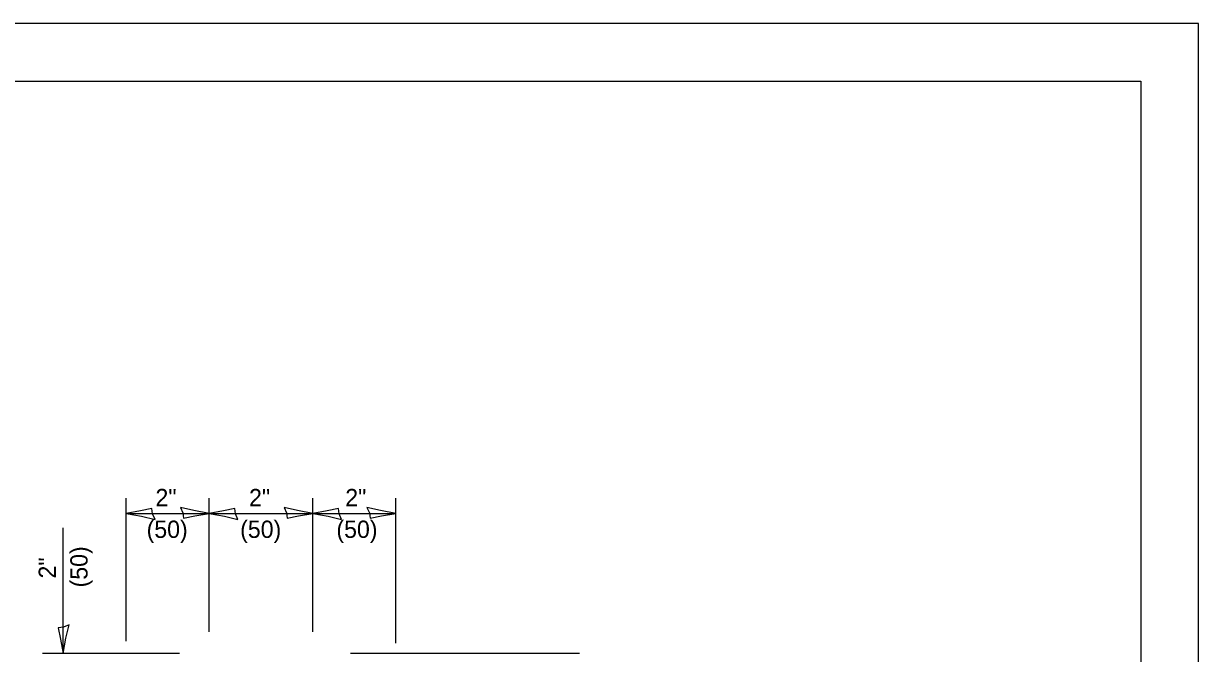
# Model space of a CAD drawing. Extents: x 98201 to 98881, y 99988 to 100428.
# Drawn here: x 98676.6 to 98880.6, y 100318.3 to 100427.5 of the extents above; entities that cross this region are included whole.
import ezdxf

# ---------------------------------------------------------------- set-up
doc = ezdxf.new("R2010")
doc.units = 0
for name, color, linetype in [('Design_PR_Roadway Dimensions', 7, 'Continuous'), ('Level 43', 7, 'Continuous'), ('Sheets_50 Reference Boundary', 7, 'Continuous'), ('Sheets_General Details', 7, 'Continuous'), ('Sheets_Printer Plotting Border', 7, 'Continuous')]:
    doc.layers.add(name, color=color, linetype=linetype)

msp = doc.modelspace()

# ---------------------------------------------------------------- linework, layer by layer
at = {"layer": 'Level 43'}
for p, q in [((98694.42, 100320.36), (98694.42, 100345.19)), ((98708.82, 100322.03), (98708.82, 100345.19)), ((98726.82, 100322.03), (98726.82, 100345.19)), ((98741.22, 100320.05), (98741.22, 100345.19)), ((98694.42, 100342.55), (98708.82, 100342.55)), ((98708.82, 100342.55), (98726.82, 100342.55)), ((98726.82, 100342.55), (98741.22, 100342.55)), ((98683.45, 100318.25), (98683.45, 100340.05)), ((98703.69, 100318.25), (98679.87, 100318.25)), ((98773.1, 100318.25), (98733.37, 100318.25))]:
    msp.add_line(p, q, dxfattribs=at)
for points in [[(98699.42, 100341.5), (98699.01, 100342.46), (98698.85, 100343.39), (98696.92, 100342.98), (98694.42, 100342.55), (98697.09, 100342.06)], [(98703.82, 100343.6), (98704.23, 100342.63), (98704.38, 100341.71), (98706.32, 100342.12), (98708.82, 100342.55), (98706.15, 100343.03)], [(98713.82, 100341.5), (98713.41, 100342.46), (98713.25, 100343.39), (98711.32, 100342.98), (98708.82, 100342.55), (98711.49, 100342.06)], [(98721.82, 100343.6), (98722.23, 100342.63), (98722.38, 100341.71), (98724.32, 100342.12), (98726.82, 100342.55), (98724.15, 100343.03)], [(98731.82, 100341.5), (98731.41, 100342.46), (98731.25, 100343.39), (98729.32, 100342.98), (98726.82, 100342.55), (98729.49, 100342.06)], [(98736.22, 100343.6), (98736.63, 100342.63), (98736.78, 100341.71), (98738.72, 100342.12), (98741.22, 100342.55), (98738.55, 100343.03)], [(98684.5, 100323.25), (98683.54, 100322.84), (98682.62, 100322.69), (98683.02, 100320.75), (98683.45, 100318.25), (98683.94, 100320.92)]]:
    msp.add_lwpolyline(points, close=True, dxfattribs=at)
at = {"layer": 'Sheets_50 Reference Boundary'}
msp.add_lwpolyline([(98240.58, 100417.53), (98870.58, 100417.53), (98870.58, 100017.53), (98240.58, 100017.53)], close=True, dxfattribs=at)
at = {"layer": 'Sheets_General Details'}
for p, q in [((98880.58, 100427.53), (98200.58, 100427.53)), ((98880.58, 99987.53), (98880.58, 100427.53))]:
    msp.add_line(p, q, dxfattribs=at)
msp.add_lwpolyline([(98240.58, 100417.53), (98870.58, 100417.53), (98870.58, 99997.53), (98240.58, 99997.53)], close=True, dxfattribs=at)
at = {"layer": 'Sheets_Printer Plotting Border'}
msp.add_lwpolyline([(98200.58, 99987.53), (98880.58, 99987.53), (98880.58, 100427.53), (98200.58, 100427.53)], close=True, dxfattribs=at)

# ---------------------------------------------------------------- texts
at = {"layer": 'Design_PR_Roadway Dimensions'}
for s, p in [('2"', (98699.5, 100343.8)), ('2"', (98715.75, 100343.8)), ('2"', (98732.45, 100343.8)), ('(50)', (98697.96, 100338.3)), ('(50)', (98714.2, 100338.3)), ('(50)', (98730.91, 100338.3))]:
    msp.add_text(s, height=3, dxfattribs=at).set_placement(p)
for s, p in [('(50)', (98687.71, 100329.71)), ('2"', (98682.21, 100331.26))]:
    msp.add_text(s, height=3, rotation=90, dxfattribs=at).set_placement(p)

doc.saveas('drawing.dxf')
